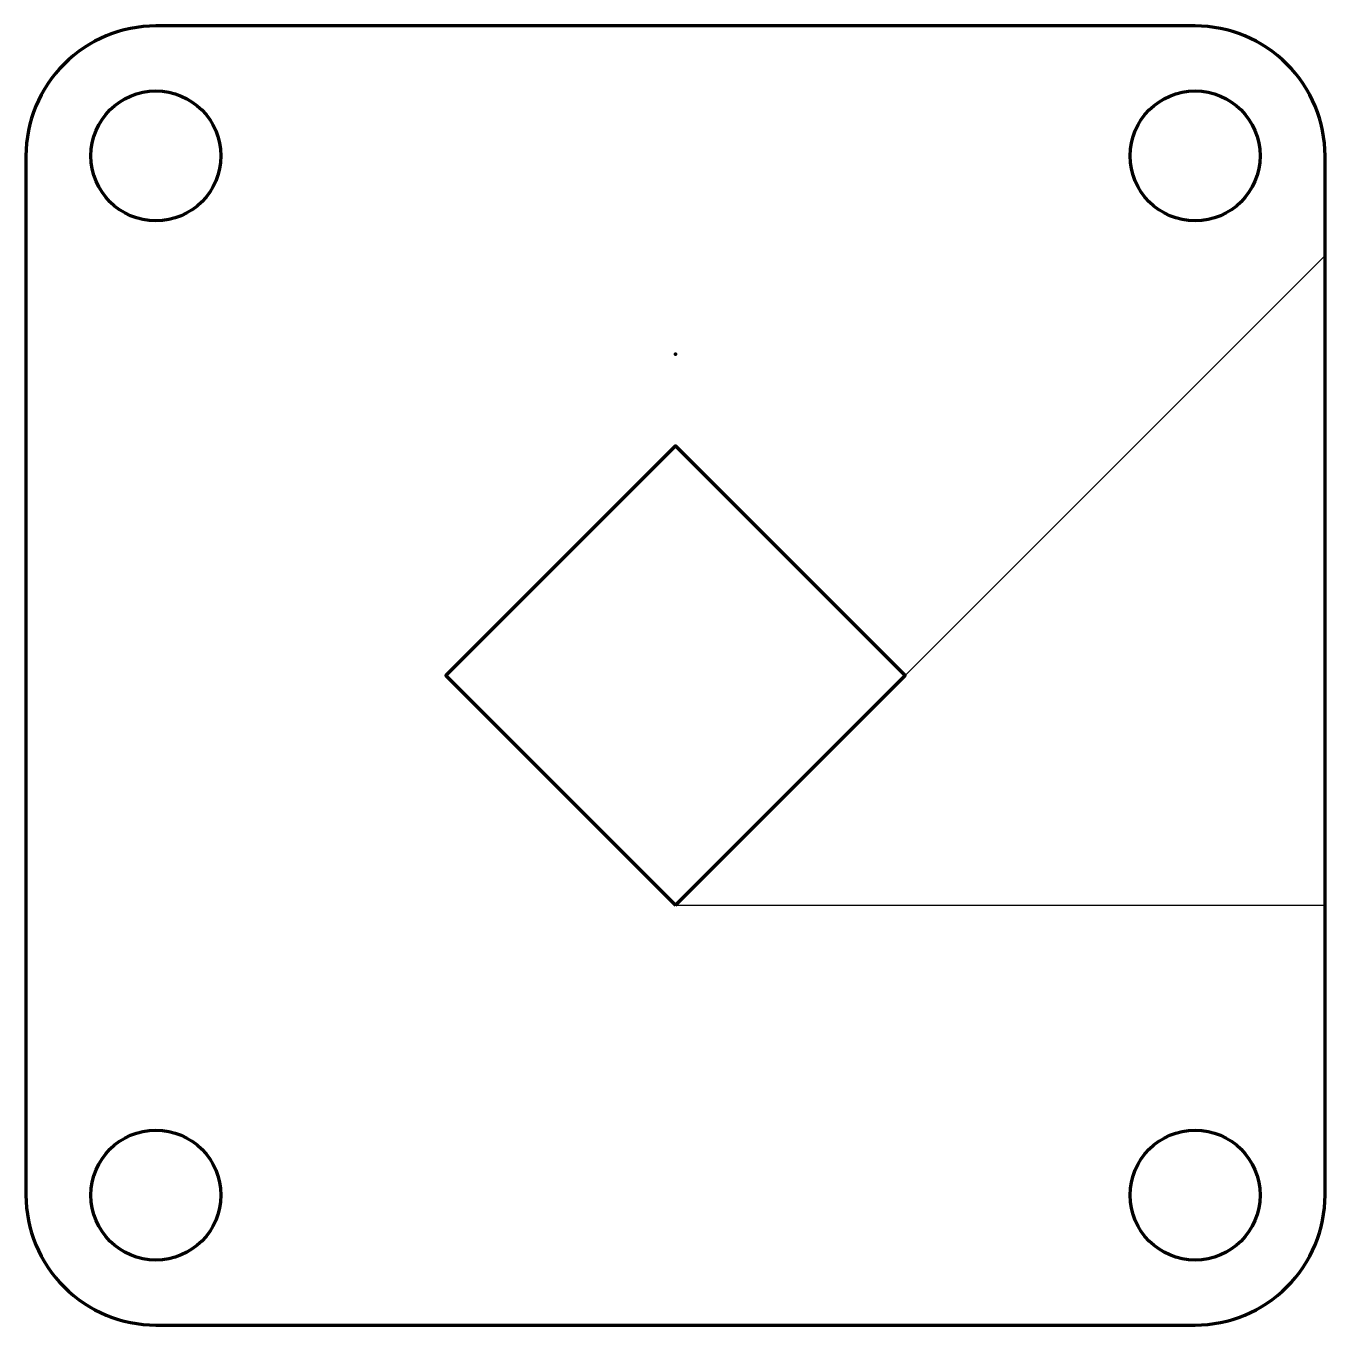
# Model space of a CAD drawing. Header units: inches. Extents: x 0 to 5, y 0 to 5.
import ezdxf

# ---------------------------------------------------------------- set-up
doc = ezdxf.new("R2010")
doc.units = ezdxf.units.IN
doc.header["$MEASUREMENT"] = 0
doc.layers.add('Dimension', color=250, linetype='Continuous', lineweight=158)
doc.layers.add('Outside_Cut', color=1, linetype='Continuous')

msp = doc.modelspace()

# ---------------------------------------------------------------- linework, layer by layer
at = {"layer": 'Dimension'}
msp.add_lwpolyline([(0.5, 0), (4.5, 0, 0.414214), (5, 0.5), (5, 4.5, 0.414214), (4.5, 5), (0.5, 5, 0.414214), (0, 4.5), (0, 0.5, 0.414214)], format="xyb", close=True, dxfattribs=at)
msp.add_lwpolyline([(2.5, 1.6161), (3.3839, 2.5), (2.5, 3.3839), (1.6161, 2.5)], close=True, dxfattribs=at)
for centre in [(0.5, 4.5), (4.5, 4.5), (0.5, 0.5), (4.5, 0.5)]:
    msp.add_circle(centre, 0.25, dxfattribs=at)
msp.add_point((2.5, 3.7374), dxfattribs=at)
at = {"layer": 'Outside_Cut'}
for p, q in [((3.3839, 2.5), (5, 4.1161)), ((2.5, 1.6161), (5, 1.6161))]:
    msp.add_line(p, q, dxfattribs=at)

doc.saveas('drawing.dxf')
